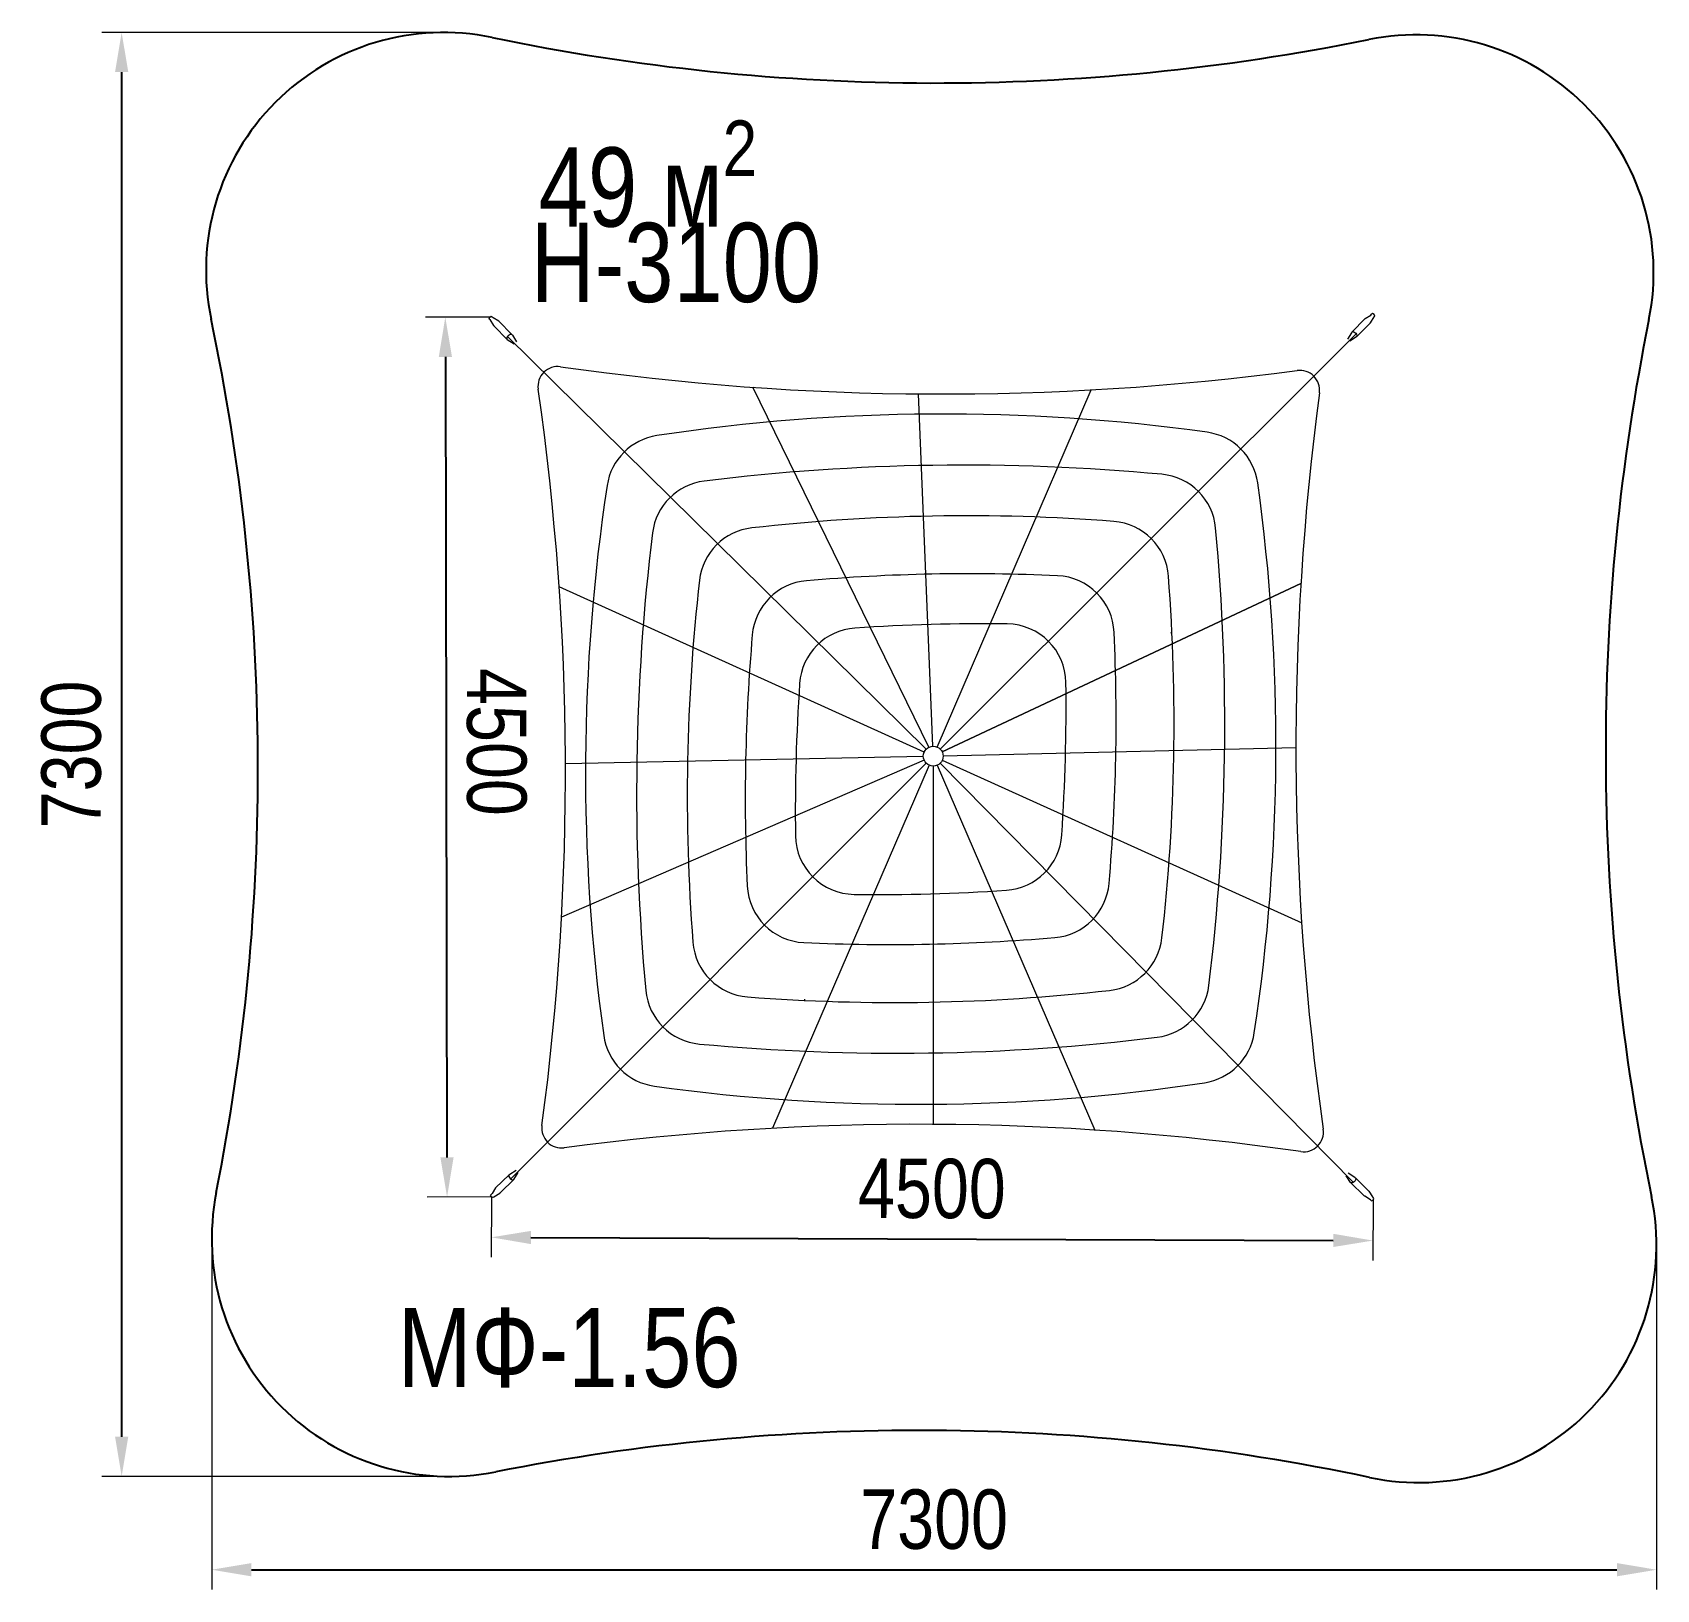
# Model space of a CAD drawing. Header units: millimetres. Extents: x -4455 to 3742, y -4167 to 3694.
import ezdxf

# ---------------------------------------------------------------- set-up
doc = ezdxf.new("R2010")
doc.units = ezdxf.units.MM
for name, color, linetype in [('DIKOM_АРТИКУЛ', 7, 'Continuous'), ('DIKOM_ЗОНА', 90, 'Continuous'), ('DIKOM_ОБЪЕКТ', 7, 'Continuous'), ('DIKOM_РАЗМЕР_ЗОНА', 7, 'Continuous'), ('DIKOM_РАЗМЕР_ОБЪЕКТА', 7, 'Continuous')]:
    doc.layers.add(name, color=color, linetype=linetype)
doc.styles.add('style1', font='arialbd.ttf', dxfattribs={"width": 0.8})
doc.dimstyles.new('1-50', dxfattribs={"dimtxt": 300, "dimasz": 200, "dimexe": 100, "dimexo": 0, "dimgap": 100, "dimtad": 1, "dimtxsty": 'style1', "dimcen": 200, "dimclrd": 7, "dimclre": 7, "dimclrt": 7, "dimadec": 1, "dimazin": 2, "dimtfac": 1, "dimtmove": 0, "dimatfit": 2, "dimfxl": 0, "dimlwd": 25, "dimlwe": 18, "dimarcsym": 0})

# ---------------------------------------------------------------- blocks, each defined once
blk = doc.blocks.new('ds')
at = {"color": 7, "lineweight": 9}
blk.add_line((65117.8, -222810.9), (65125.9, -222778.5), dxfattribs=at)
for points in [[(65126.6, -222766.9), (65126.6, -222766.9), (65125.8, -222772.4), (65125.8, -222772.4)], [(65125.9, -222778.5), (65125.9, -222778.5), (65125.8, -222772.4), (65125.8, -222772.4)], [(65135.2, -222764.4), (65135.2, -222764.4), (65126.6, -222766.9), (65126.6, -222766.9)], [(65143.1, -222767.3), (65143.1, -222767.3), (65135.2, -222764.4), (65135.2, -222764.4)], [(65143.2, -222773.3), (65143.2, -222773.3), (65143.1, -222767.3), (65143.1, -222767.3)], [(65152.8, -222906.9), (65152.8, -222906.9), (65151.9, -222811.7), (65151.9, -222811.7)], [(65119.5, -222910), (65119.5, -222910), (65118.7, -222906.1), (65118.7, -222906.1)], [(65119.5, -222910), (65119.5, -222910), (65128.4, -222948.1), (65128.4, -222948.1)], [(65120.5, -222902.4), (65120.5, -222902.4), (65124.7, -222899.3), (65124.7, -222899.3)], [(65124.7, -222899.3), (65124.7, -222899.3), (65130.5, -222897.3), (65130.5, -222897.3)], [(65130.5, -222897.3), (65130.5, -222897.3), (65137.2, -222896.7), (65137.2, -222896.7)], [(65137.2, -222896.7), (65137.2, -222896.7), (65143.6, -222897.6), (65143.6, -222897.6)], [(65143.6, -222897.6), (65143.6, -222897.6), (65148.8, -222899.8), (65148.8, -222899.8)], [(65152.8, -222906.9), (65152.8, -222906.9), (65144.3, -222946.7), (65144.3, -222946.7)], [(65148.8, -222899.8), (65148.8, -222899.8), (65152, -222903.1), (65152, -222903.1)], [(65152.8, -222906.9), (65152.8, -222906.9), (65152, -222903.1), (65152, -222903.1)], [(65152, -222903.1), (65152, -222903.1), (65152.8, -222906.9), (65152.8, -222906.9)]]:
    blk.add_open_spline(points, degree=3, dxfattribs=at)
for points in [[(65143.2, -222773.3), (65143.2, -222773.3), (65151.1, -222807.9), (65151.1, -222807.9), (65151.1, -222807.9), (65151.1, -222807.9), (65151.9, -222811.7), (65151.9, -222811.7)], [(65117.8, -222810.9), (65117.8, -222810.9), (65118.7, -222906.1), (65118.7, -222906.1), (65118.7, -222906.1), (65118.7, -222906.1), (65120.5, -222902.4), (65120.5, -222902.4)]]:
    blk.add_open_spline(points, degree=3, knots=[0, 0, 0, 0, 0.5, 0.5, 0.5, 0.75, 1, 1, 1, 1], dxfattribs=at)
blk = doc.blocks.new('*D17')
at = {"layer": 'Defpoints', "color": 0, "transparency": 16777216}
for p in [(-2138.3, -2184.6), (2311.1, -2200.8), (2310.4, -2405.1)]:
    blk.add_point(p, dxfattribs=at)
at = {"layer": 'DIKOM_РАЗМЕР_ОБЪЕКТА', "color": 7, "lineweight": 18, "transparency": 16777216}
for p, q in [((-2138.3, -2184.6), (-2139.4, -2488.8)), ((2311.1, -2200.8), (2310, -2505.1))]:
    blk.add_line(p, q, dxfattribs=at)
at = {"layer": 'DIKOM_РАЗМЕР_ОБЪЕКТА', "color": 7, "lineweight": 25, "transparency": 16777216}
blk.add_line((-1939, -2389.6), (2110.4, -2404.4), dxfattribs=at)
at = {"layer": 'DIKOM_РАЗМЕР_ОБЪЕКТА', "color": 7, "transparency": 16777216}
for points in [[(-1938.9, -2356.2), (-1939.2, -2422.9), (-2139, -2388.8)], [(2110.5, -2371), (2110.2, -2437.7), (2310.4, -2405.1)]]:
    blk.add_solid(points, dxfattribs=at)
at = {"layer": 'DIKOM_РАЗМЕР_ОБЪЕКТА', "color": 7, "transparency": 16777216, "insert": (84.6, -2143.8), "char_height": 300, "attachment_point": 5, "rotation": 359.79039, "style": 'style1'}
blk.add_mtext('{\\fArial|b0|i0|c204|p34;4500}', dxfattribs=at)
blk = doc.blocks.new('*D18')
at = {"layer": 'Defpoints', "color": 0, "transparency": 16777216}
for p in [(-2147.2, 2256.8), (-2362.6, -2185), (-2138.3, -2184.6)]:
    blk.add_point(p, dxfattribs=at)
at = {"layer": 'DIKOM_РАЗМЕР_ОБЪЕКТА', "color": 7, "lineweight": 18, "transparency": 16777216}
for p, q in [((-2147.2, 2256.8), (-2471.5, 2256.2)), ((-2138.3, -2184.6), (-2462.6, -2185.2))]:
    blk.add_line(p, q, dxfattribs=at)
at = {"layer": 'DIKOM_РАЗМЕР_ОБЪЕКТА', "color": 7, "lineweight": 25, "transparency": 16777216}
blk.add_line((-2371.1, 2056.4), (-2363, -1985), dxfattribs=at)
at = {"layer": 'DIKOM_РАЗМЕР_ОБЪЕКТА', "color": 7, "transparency": 16777216}
for points in [[(-2337.7, 2056.4), (-2404.4, 2056.3), (-2371.5, 2256.4)], [(-2329.7, -1985), (-2396.3, -1985.1), (-2362.6, -2185)]]:
    blk.add_solid(points, dxfattribs=at)
at = {"layer": 'DIKOM_РАЗМЕР_ОБЪЕКТА', "color": 7, "transparency": 16777216, "insert": (-2114, 112.2), "char_height": 300, "attachment_point": 5, "rotation": 270.11461, "style": 'style1'}
blk.add_mtext('{\\fArial|b0|i0|c204|p34;4500}', dxfattribs=at)
blk = doc.blocks.new('*D20')
at = {"layer": 'Defpoints', "color": 0, "transparency": 16777216}
for p in [(-2379.4, 3694), (-4005.1, -3595.9), (-2344.7, -3595.9)]:
    blk.add_point(p, dxfattribs=at)
at = {"layer": 'DIKOM_РАЗМЕР_ЗОНА', "color": 7, "lineweight": 18, "transparency": 16777216}
for p, q in [((-2379.4, 3694), (-4105.1, 3694)), ((-2344.7, -3595.9), (-4105.1, -3595.9))]:
    blk.add_line(p, q, dxfattribs=at)
at = {"layer": 'DIKOM_РАЗМЕР_ЗОНА', "color": 7, "lineweight": 25, "transparency": 16777216}
blk.add_line((-4005.1, 3494), (-4005.1, -3395.9), dxfattribs=at)
at = {"layer": 'DIKOM_РАЗМЕР_ЗОНА', "color": 7, "transparency": 16777216}
for points in [[(-4038.4, 3494), (-3971.7, 3494), (-4005.1, 3694)], [(-4038.4, -3395.9), (-3971.7, -3395.9), (-4005.1, -3595.9)]]:
    blk.add_solid(points, dxfattribs=at)
at = {"layer": 'DIKOM_РАЗМЕР_ЗОНА', "color": 7, "transparency": 16777216, "insert": (-4258.4, 49.1), "char_height": 300, "attachment_point": 5, "rotation": 90, "style": 'style1'}
blk.add_mtext('{\\fArial|b0|i0|c204|p34;7300}', dxfattribs=at)
blk = doc.blocks.new('*D21')
at = {"layer": 'Defpoints', "color": 0, "transparency": 16777216}
for p in [(-3550.4, -2395.9), (3742.1, -2432.9), (3742.1, -4066.9)]:
    blk.add_point(p, dxfattribs=at)
at = {"layer": 'DIKOM_РАЗМЕР_ЗОНА', "color": 7, "lineweight": 18, "transparency": 16777216}
for p, q in [((-3550.4, -2395.9), (-3550.4, -4166.9)), ((3742.1, -2432.9), (3742.1, -4166.9))]:
    blk.add_line(p, q, dxfattribs=at)
at = {"layer": 'DIKOM_РАЗМЕР_ЗОНА', "color": 7, "lineweight": 25, "transparency": 16777216}
blk.add_line((-3350.4, -4066.9), (3542.1, -4066.9), dxfattribs=at)
at = {"layer": 'DIKOM_РАЗМЕР_ЗОНА', "color": 7, "transparency": 16777216}
for points in [[(-3350.4, -4033.5), (-3350.4, -4100.2), (-3550.4, -4066.9)], [(3542.1, -4033.5), (3542.1, -4100.2), (3742.1, -4066.9)]]:
    blk.add_solid(points, dxfattribs=at)
at = {"layer": 'DIKOM_РАЗМЕР_ЗОНА', "color": 7, "transparency": 16777216, "insert": (95.8, -3813.6), "char_height": 300, "attachment_point": 5, "style": 'style1'}
blk.add_mtext('{\\fArial|b0|i0|c204|p34;7300}', dxfattribs=at)

msp = doc.modelspace()

# ---------------------------------------------------------------- linework, layer by layer
at = {"layer": 'DIKOM_ЗОНА', "color": 3}
for centre, radius, start, end in [((-2379.352, 2493.998), 1200, 78.2616488, 191.8998712), ((102.649, 14438.858), 11000, 258.2616488, 281.465785), ((2527.799, 2482.326), 1200, 348.5601607, 101.465785), ((-14317.167, -21.666), 11000, 348.7781373, 11.8998712), ((14485.427, 62.592), 11000, 168.5601607, 191.7740327), ((-2350.419, -2395.891), 1200, 168.7781373, 281.2047171), ((2542.116, -2426.847), 1200, 258.0702449, 11.7740327), ((20.225, -14363.349), 11000, 78.0702449, 101.2047171)]:
    msp.add_arc(centre, radius, start, end, dxfattribs=at)
at = {"layer": 'DIKOM_ОБЪЕКТ', "color": 7, "linetype": 'Continuous', "lineweight": 15}
for p, q in [((55.738, 75.665), (-2057.269, 2158.729)), ((126.722, 75.896), (2226.196, 2172.747)), ((69.391, 85.485), (-818.683, 1902.658)), ((111.152, 86.472), (889.094, 1889.538)), ((89.33, 90.522), (17.611, 1869.313)), ((136.595, 61.833), (1947.26, 912.938)), ((1947.26, 912.938), (136.595, 61.833)), ((45.787, 61.166), (-1796.835, 894.493)), ((141.331, 41.747), (1921.998, 83.929)), ((56.011, 5.186), (-2040.867, -2094.268)), ((45.469, 20.677), (-1784.988, -772.754)), ((41.356, 39.504), (-1764.953, 1.24)), ((126.445, 4.955), (2212.542, -2111.294)), ((136.902, 19.959), (1951.016, -800.474)), ((71.537, -5.346), (-719.258, -1838.203)), ((91.35, -9.437), (91.543, -1818.333)), ((111.183, -5.333), (907.408, -1847.353))]:
    msp.add_line(p, q, dxfattribs=at)
msp.add_circle((91.345, 40.563), 50, dxfattribs=at)
for centre, radius, start, end in [((-1803.885, 1907.749), 100, 81.8172552, 188.1827448), ((139.105, 15419.991), 13551.223, 261.8172552, 277.5870539), ((1941.509, 1888.279), 100, 352.4129461, 97.5870539), ((-15316.126, -35.241), 13551.223, 352.4129461, 8.1827448), ((15473.221, 85.875), 13551.223, 172.4129461, 188.1827448), ((144.48, -7898.896), 9666.663, 82.0987773, 98.6130049), ((-1258.269, 1362.133), 300, 98.6130049, 171.3869951), ((1432.075, 1378.845), 300, 7.9012227, 82.0987773), ((248.426, -9235.949), 10745.736, 84.6745295, 97.0170874), ((8002.76, -40.616), 9666.663, 171.3869951, 187.9012227), ((-1027.681, 1131.546), 300, 97.0170874, 172.9829126), ((1217.928, 1164.698), 300, 5.3254705, 84.6745295), ((-7845.666, 91.25), 9666.663, 351.3869951, 7.9012227), ((262.8, -8412.752), 9666.663, 85.6106319, 96.4574268), ((9339.813, -144.561), 10745.736, 172.9829126, 185.3254705), ((-790.621, 894.486), 300, 96.4574268, 173.5425732), ((979.668, 926.438), 300, 4.3893681, 85.6106319), ((-9182.719, 195.196), 10745.736, 352.9829126, 5.3254705), ((8516.616, -158.935), 9666.663, 173.5425732, 184.3893681), ((-523.083, 626.948), 300, 94.9097279, 175.0902721), ((278.573, -8705.347), 9666.663, 87.3916174, 94.9097279), ((704.841, 651.611), 300, 2.6083826, 87.3916174), ((-8359.522, 209.57), 9666.663, 353.5425732, 4.3893681), ((-283.722, 387.586), 300, 93.8444561, 176.1555439), ((344.295, -8957.999), 9666.663, 89.2850884, 93.8444561), ((461.165, 407.935), 300, 0.7149116, 89.2850884), ((-8652.117, 225.343), 9666.663, 355.0902721, 2.6083826), ((344.295, -8957.999), 9666.663, 84.3447147, 84.381114), ((8809.211, -174.708), 9666.663, 175.0902721, 182.6083826), ((-8904.769, 291.065), 9666.663, 356.1555439, 0.7149116), ((9061.863, -240.43), 9666.663, 176.1555439, 180.7149116), ((-304.07, -357.3), 300, 180.7149116, 269.2850884), ((440.816, -336.952), 300, 273.8444561, 356.1555439), ((-547.747, -600.977), 300, 182.6083826, 267.3916174), ((-187.2, 9008.633), 9666.663, 269.2850884, 273.8444561), ((680.178, -576.313), 300, 274.9097279, 355.0902721), ((-822.574, -875.804), 300, 184.3893681, 265.6106319), ((-121.478, 8755.981), 9666.663, 267.3916174, 274.9097279), ((947.716, -843.851), 300, 276.4574268, 353.5425732), ((-1060.834, -1114.064), 300, 185.3254705, 264.6745295), ((-105.705, 8463.387), 9666.663, 265.6106319, 276.4574268), ((1184.776, -1080.911), 300, 277.0170874, 352.9829126), ((9061.863, -240.43), 9666.663, 185.618886, 185.6552853), ((-1274.98, -1328.21), 300, 187.9012227, 262.0987773), ((-91.331, 9286.583), 10745.736, 264.6745295, 277.0170874), ((1415.363, -1311.499), 300, 278.6130049, 351.3869951), ((12.614, 7949.53), 9666.663, 262.0987773, 278.6130049), ((-1784.415, -1837.645), 100, 172.4129461, 277.5870539), ((17.989, -15369.356), 13551.223, 81.8172552, 97.5870539), ((1960.979, -1857.115), 100, 261.8172552, 8.1827448)]:
    msp.add_arc(centre, radius, start, end, dxfattribs=at)

# ---------------------------------------------------------------- block references
at = {"layer": 'DIKOM_ОБЪЕКТ', "color": 7, "linetype": 'Continuous', "lineweight": 15, "xscale": -1}
for p, rotation in [((-114282.47, 205461.722), 45.19005916496457), ((-205714.058, -113645.182), 134.9999999999999)]:
    msp.add_blockref('ds', p, dxfattribs=dict(at, rotation=rotation))
at = {"layer": 'DIKOM_ОБЪЕКТ', "color": 7, "linetype": 'Continuous', "lineweight": 15}
for p, rotation in [((113777.089, 205845.965), 315), ((205516.012, -114336.138), 224.8099408350353)]:
    msp.add_blockref('ds', p, dxfattribs=dict(at, rotation=rotation))

# ---------------------------------------------------------------- texts
at = {"layer": 'DIKOM_АРТИКУЛ', "insert": (-2611.897, -2745.079), "char_height": 400, "width": 5405.47657, "attachment_point": 1, "style": 'style1'}
msp.add_mtext('{\\fArial|b0|i0|c204|p34;MФ-1.56}', dxfattribs=at)
at = {"layer": 'DIKOM_РАЗМЕР_ОБЪЕКТА', "char_height": 400, "width": 5405.47657, "attachment_point": 1, "style": 'style1'}
for s, insert in [('\\A1;{\\fArial|b0|i0|c204|p34;49 м\\H0.7x;\\S2^ ;}', (-1899.939, 3249.805)), ('{\\fArial|b0|i0|c204|p34;H-3100}', (-1940.238, 2732.961))]:
    msp.add_mtext(s, dxfattribs=dict(at, insert=insert))

# ---------------------------------------------------------------- dimensions: what is measured, and where the dimension line sits
at = {"layer": 'DIKOM_РАЗМЕР_ЗОНА'}
dim = msp.add_linear_dim(base=(-4005.077, -3595.878), p1=(-2379.352, 3693.998), p2=(-2344.718, -3595.878), angle=90, text='{\\fArial|b0|i0|c204|p34;7300}', dimstyle='1-50', dxfattribs=at)
dim.commit()
dim.dimension.update_dxf_attribs({"geometry": '*D20', "text_midpoint": (-4258.351, 49.06)})
dim = msp.add_linear_dim(base=(3742.1, -4066.851), p1=(-3550.419, -2395.891), p2=(3742.1, -2432.945), text='{\\fArial|b0|i0|c204|p34;7300}', dimstyle='1-50', dxfattribs=at)
dim.commit()
dim.dimension.update_dxf_attribs({"geometry": '*D21', "text_midpoint": (95.841, -3813.577)})
at = {"layer": 'DIKOM_РАЗМЕР_ОБЪЕКТА'}
for base, p1, p2, angle, picture, middle in [((-2362.598, -2185.019), (-2147.179, 2256.812), (-2138.295, -2184.57), 270.1146093, '*D18', (-2367.193, 111.736)), ((2310.354, -2405.11), (-2138.295, -2184.57), (2311.101, -2200.848), 359.7903899, '*D17', (83.644, -2396.964))]:
    dim = msp.add_linear_dim(base=base, p1=p1, p2=p2, angle=angle, text='{\\fArial|b0|i0|c204|p34;4500}', dimstyle='1-50', dxfattribs=at)
    dim.commit()
    dim.dimension.update_dxf_attribs({"geometry": picture, "text_midpoint": middle, "dimtype": 161})

doc.saveas('drawing.dxf')
